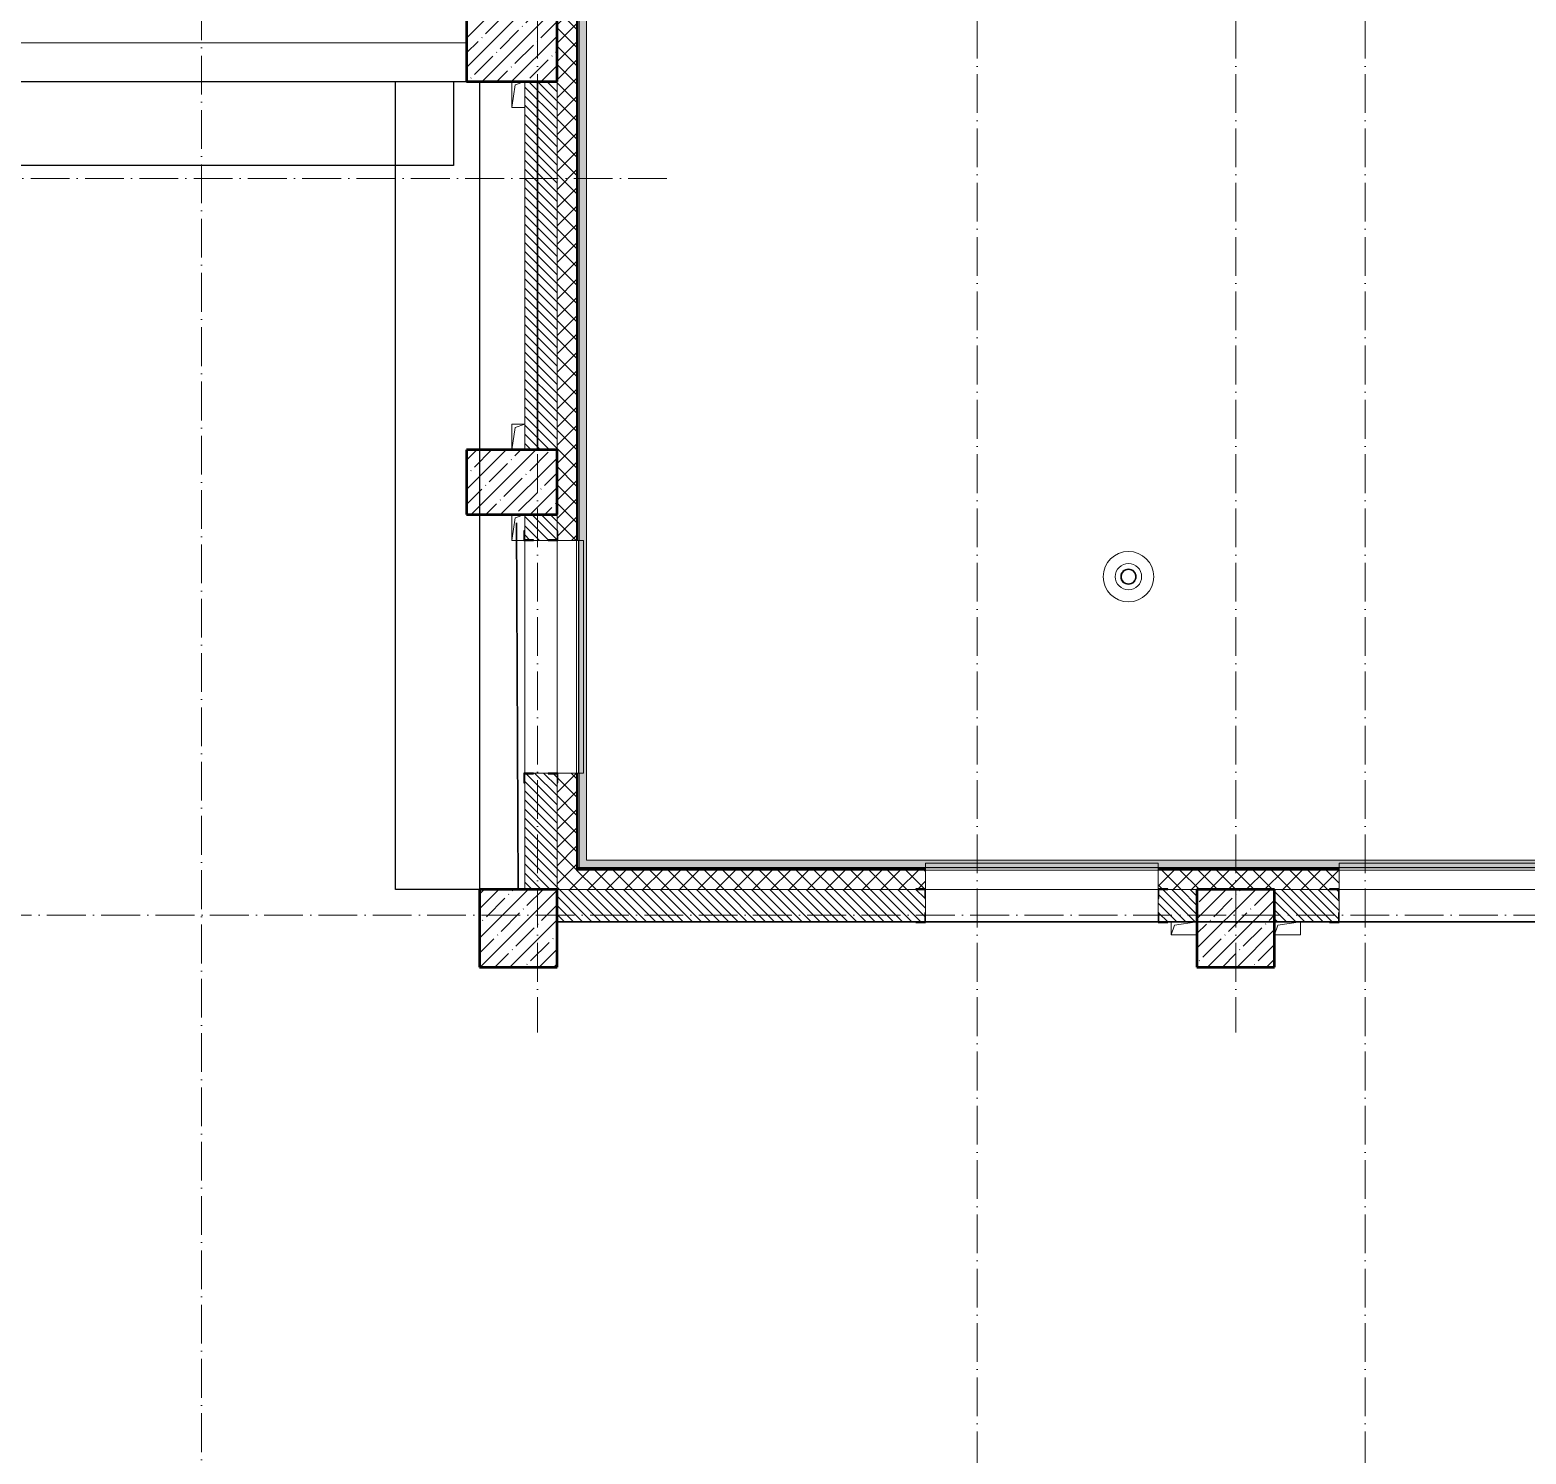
# Model space of a CAD drawing. Header units: millimetres. Extents: x -213536 to 1564669, y -45299 to 942238.
# Drawn here: x 563905 to 575478, y 634957 to 645975 of the extents above; entities that cross this region are included whole.
import ezdxf

# ---------------------------------------------------------------- set-up
doc = ezdxf.new("R2010")
doc.units = ezdxf.units.MM
doc.linetypes.add('50_200_ШТРИХ_1Т_ш5_п1_п1_', pattern=[700, 500, -100, 0, -100])
for name, color, linetype, lineweight in [('2.4) ПГП вычит ЖБбалки 0.4 м -', 24, 'Continuous', 30), ('3.1) ЖБ окна 1.2 м', 102, 'Continuous', 30), ('5) Швы', 2, 'Continuous', 30), ('A-GENM-____-MCUT', 7, 'Continuous', 25), ('A-GENM-____-OTLN', 7, 'Continuous', 9), ('A-GENM-____-OTLN-1', 7, 'Continuous', 25), ('A-GLAZ-____-OTLN', 7, 'Continuous', 9), ('A-WALL-____-MCUT', 7, 'Continuous', 13), ('A-WALL-____-MCUT-1', 7, 'Continuous', 9), ('A-WALL-____-OTLN', 7, 'Continuous', 9), ('A-WALL-____-PATT-1', 7, 'Continuous', 9), ('A-WALL-FNSH-MCUT-1', 7, 'Continuous', 9), ('I-WALL-____-OTLN', 7, 'Continuous', 9), ('S-COLS-____-MCUT', 7, 'Continuous', 50), ('S-COLS-____-OTLN', 7, 'Continuous', 9), ('S-GRID-____-OTLN-1', 7, '50_200_ШТРИХ_1Т_ш5_п1_п1_', 9)]:
    doc.layers.add(name, color=color, linetype=linetype, lineweight=lineweight)
doc.layers.add('A-GLAZ-____-OTLN-1', color=7, linetype='Continuous', lineweight=9, true_color=0xc0c0c0)
pattern_1 = [(45, (544282.64, 571544.04), (-70.71068, 70.71068), []), (135, (544282.64, 571544.04), (-70.71068, -70.71068), [])]
pattern_2 = [(135, (544282.637, 571544.04), (-35.35534, -35.35534), [])]

# ---------------------------------------------------------------- blocks, each defined once
blk = doc.blocks.new('BSC_Колонна _Прямоугольная - 600х600-V51-АР1_План отверстий 2 этажа в осях 1-64_Ю-ЯЯ')
at = {"layer": 'S-COLS-____-OTLN'}
h = blk.add_hatch(dxfattribs=at)
h.set_pattern_fill('FP_61', color=256, style=0, pattern_type=2)
h.set_pattern_definition([(45, (-28950, -67481.04), (-114.04925, 114.04925), []), (45, (-28835.95, -67481.04), (-114.04925, 114.04925), [201.613, -40.323, 3.353, -36.97])])
h.paths.add_polyline_path([(-300, -300), (300, -300), (300, 300), (-300, 300), (-300, 237)], flags=0)
at = {"layer": 'S-COLS-____-MCUT'}
for p, q in [((300, 300), (-300, 300)), ((-300, 300), (-300, -300)), ((300, -300), (300, 300)), ((-300, -300), (300, -300))]:
    blk.add_line(p, q, dxfattribs=at)
blk = doc.blocks.new('BSC_Колонна _Прямоугольная - 500х700-25976089-АР1_План отверстий 2 этажа в осях 1-64_Ю-ЯЯ')
at = {"layer": 'S-COLS-____-OTLN'}
h = blk.add_hatch(dxfattribs=at)
h.set_pattern_fill('FP_78', color=256, style=0, pattern_type=2)
h.set_pattern_definition([(315, (-74281.04, 23350), (114.04925, 114.04925), []), (315, (-74281.04, 23235.95), (114.04925, 114.04925), [201.613, -40.323, 3.353, -36.97])])
h.paths.add_polyline_path([(-250, -350), (250, -350), (250, 350), (-250, 350)], flags=0)
at = {"layer": 'S-COLS-____-MCUT'}
for p, q in [((250, 350), (-250, 350)), ((-250, 350), (-250, -350)), ((250, -350), (250, 350)), ((-250, -350), (250, -350))]:
    blk.add_line(p, q, dxfattribs=at)
blk = doc.blocks.new('BSC_Колонна _Прямоугольная - 500х700-V67-АР1_План отверстий 2 этажа в осях 1-64_Ю-ЯЯ')
at = {"layer": 'S-COLS-____-OTLN'}
h = blk.add_hatch(dxfattribs=at)
h.set_pattern_fill('FP_79', color=256, style=0, pattern_type=2)
h.set_pattern_definition([(315, (-70931.04, 23350), (114.04925, 114.04925), []), (315, (-70931.04, 23235.95), (114.04925, 114.04925), [201.613, -40.323, 3.353, -36.97])])
h.paths.add_polyline_path([(-250, -350), (250, -350), (250, 350), (-250, 350)], flags=0)
at = {"layer": 'S-COLS-____-MCUT'}
for p, q in [((250, 350), (-250, 350)), ((-250, 350), (-250, -350)), ((250, -350), (250, 350)), ((-250, -350), (250, -350))]:
    blk.add_line(p, q, dxfattribs=at)
blk = doc.blocks.new('BSC_Колонна _Прямоугольная - 600х600-V90-АР1_План отверстий 2 этажа в осях 1-64_Ю-ЯЯ')
at = {"layer": 'S-COLS-____-OTLN'}
h = blk.add_hatch(dxfattribs=at)
h.set_pattern_fill('FP_103', color=256, style=0, pattern_type=2)
h.set_pattern_definition([(45, (-23400, -67481.04), (-114.04925, 114.04925), []), (45, (-23285.95, -67481.04), (-114.04925, 114.04925), [201.613, -40.323, 3.353, -36.97])])
h.paths.add_polyline_path([(-300, -300), (300, -300), (300, 300), (-300, 300)], flags=0)
at = {"layer": 'S-COLS-____-MCUT'}
for p, q in [((300, 300), (-300, 300)), ((-300, 300), (-300, -300)), ((300, -300), (300, 300)), ((-300, -300), (300, -300))]:
    blk.add_line(p, q, dxfattribs=at)
blk = doc.blocks.new('Отлив_СКБ - Отлив витража_СФТК-31884011-АР1_План отверстий 2 этажа в осях 1-64_Ю-ЯЯ')
at = {"layer": 'A-GLAZ-____-OTLN-1'}
for points in [[(1800, 2), (1800, 37), (0, 37), (0, 2), (1715, 2)], [(1715, 0), (1800, 0), (1800, 2), (0, 2), (0, 0)]]:
    blk.add_hatch(color=256, dxfattribs=at).paths.add_polyline_path(points, flags=0)
at = {"layer": 'A-GLAZ-____-OTLN'}
for p, q in [((0, 3), (0, 37)), ((1800, 37), (0, 37)), ((0, 2), (1800, 2)), ((1800, 37), (1800, 3)), ((1800, 0), (0, 0))]:
    blk.add_line(p, q, dxfattribs=at)
blk = doc.blocks.new('Фахверк_СКБ_Уголок - 250_1500-27504248-АР1_План отверстий 2 этажа в осях 1-64_Ю-ЯЯ')
at = {"layer": 'A-GENM-____-MCUT'}
for p, q in [((200, 181), (125, 181)), ((125, 181), (125, 106)), ((131, 106), (131, 175)), ((131, 175), (200, 175)), ((200, 175), (200, 181)), ((125, 106), (131, 106)), ((131, -6), (125, -6)), ((125, -6), (125, -81)), ((125, -81), (200, -81)), ((131, -75), (131, -6)), ((200, -75), (131, -75)), ((200, -81), (200, -75))]:
    blk.add_line(p, q, dxfattribs=at)
blk = doc.blocks.new('Фахверк_СКБ_Уголок - 250_1500-27508688-АР1_План отверстий 2 этажа в осях 1-64_Ю-ЯЯ')
at = {"layer": 'A-GENM-____-MCUT'}
for p, q in [((200, 181), (125, 181)), ((125, 181), (125, 106)), ((131, 106), (131, 175)), ((131, 175), (200, 175)), ((200, 175), (200, 181)), ((125, 106), (131, 106)), ((131, -6), (125, -6)), ((125, -6), (125, -81)), ((125, -81), (200, -81)), ((131, -75), (131, -6)), ((200, -75), (131, -75)), ((200, -81), (200, -75))]:
    blk.add_line(p, q, dxfattribs=at)
blk = doc.blocks.new('Фахверк_СКБ_Уголок - 250_1500-27508690-АР1_План отверстий 2 этажа в осях 1-64_Ю-ЯЯ')
at = {"layer": 'A-GENM-____-MCUT'}
for p, q in [((125, 181), (50, 181)), ((50, 181), (50, 175)), ((50, 175), (119, 175)), ((119, 175), (119, 106)), ((125, 106), (125, 181)), ((119, 106), (125, 106)), ((119, -75), (50, -75)), ((50, -75), (50, -81)), ((50, -81), (125, -81)), ((125, -6), (119, -6)), ((119, -6), (119, -75)), ((125, -81), (125, -6))]:
    blk.add_line(p, q, dxfattribs=at)
blk = doc.blocks.new('Кровельный аэратор - 143_Кровельный аэратор-15605992-АР1_План отверстий 2 этажа в осях 1-64_Ю-ЯЯ')
at = {"layer": 'A-GENM-____-OTLN'}
for radius, start, end in [(195, 360, 180), (195, 180, 360), (102, 360, 180), (102, 180, 360), (60, 360, 180), (60, 180, 360), (55, 360, 180), (55, 180, 360)]:
    blk.add_arc((0, 0), radius, start, end, dxfattribs=at)
blk = doc.blocks.new('AR_Отверстие прямоугольное _в плите_ - AR_Отверстие прямоугольное _в плите_-V173-АР1_План отверстий 2 этажа в осях 1-64_Ю-ЯЯ')
at = {"layer": 'A-GENM-____-OTLN'}
for p, q in [((-100, 50), (-100, -50)), ((-100, -50), (-75, 25)), ((-75, 25), (100, 50)), ((-100, -50), (100, -50))]:
    blk.add_line(p, q, dxfattribs=at)
blk = doc.blocks.new('AR_Отверстие прямоугольное _в плите_ - AR_Отверстие прямоугольное _в плите_-V164-АР1_План отверстий 2 этажа в осях 1-64_Ю-ЯЯ')
at = {"layer": 'A-GENM-____-OTLN'}
for p, q in [((-100, -50), (-75, 25)), ((-75, 25), (100, 50)), ((100, -50), (100, 50)), ((-100, -50), (100, -50))]:
    blk.add_line(p, q, dxfattribs=at)
blk = doc.blocks.new('AR_Отверстие прямоугольное _в плите_ - AR_Отверстие прямоугольное _в плите_-V174-АР1_План отверстий 2 этажа в осях 1-64_Ю-ЯЯ')
at = {"layer": 'A-GENM-____-OTLN'}
for p, q in [((-50, 100), (-50, -100)), ((-50, -100), (-25, 75)), ((-25, 75), (50, 100)), ((-50, -100), (44, -100))]:
    blk.add_line(p, q, dxfattribs=at)
blk = doc.blocks.new('AR_Отверстие прямоугольное _в плите_ - AR_Отверстие прямоугольное _в плите_-V169-АР1_План отверстий 2 этажа в осях 1-64_Ю-ЯЯ')
at = {"layer": 'A-GENM-____-OTLN'}
for p, q in [((50, 100), (-50, 100)), ((-50, 100), (-50, -100)), ((-50, -100), (-25, 75)), ((-25, 75), (50, 100))]:
    blk.add_line(p, q, dxfattribs=at)
blk = doc.blocks.new('AR_Отверстие прямоугольное _в плите_ - AR_Отверстие прямоугольное _в плите_-V168-АР1_План отверстий 2 этажа в осях 1-64_Ю-ЯЯ')
at = {"layer": 'A-GENM-____-OTLN'}
for p, q in [((-50, 100), (-50, -100)), ((-50, -100), (-25, 75)), ((-25, 75), (50, 100)), ((-50, -100), (50, -100))]:
    blk.add_line(p, q, dxfattribs=at)
blk = doc.blocks.new('Отлив_СКБ1 - Отлив_Фасады на кровле-32719942-АР1_План отверстий 2 этажа в осях 1-64_Ю-ЯЯ')
at = {"layer": 'A-GLAZ-____-OTLN-1'}
blk.add_hatch(color=256, dxfattribs=at).paths.add_polyline_path([(18850, 170), (18850, 204), (20650, 204), (20650, 170), (21320, 170), (21320, 228), (228, 228), (170, 170), (2850, 170), (2850, 204), (4650, 204), (4650, 170), (6050, 170), (6050, 204), (7850, 204), (7850, 170), (9250, 170), (9250, 204), (11050, 204), (11050, 170), (12450, 170), (12450, 204), (14250, 204), (14250, 170), (15650, 170), (15650, 204), (17450, 204), (17450, 170), (18705, 170)], flags=0)
at = {"layer": 'A-GLAZ-____-OTLN'}
blk.add_line((21320, 228), (228, 228), dxfattribs=at)
blk = doc.blocks.new('Отлив_СКБ1 - Отлив_Фасады на кровле-32719945-АР1_План отверстий 2 этажа в осях 1-64_Ю-ЯЯ')
at = {"layer": 'A-GLAZ-____-OTLN-1'}
h = blk.add_hatch(color=256, dxfattribs=at)
h.paths.add_polyline_path([(17312, 170), (17254, 228), (9745, 228), (9745, 170), (14782, 170), (14782, 204), (16582, 204), (16582, 170), (17141, 170)], flags=0)
h.paths.add_polyline_path([(9682, 228), (9008, 228), (9008, 170), (9682, 170)], flags=0)
h.paths.add_polyline_path([(8945, 170), (8945, 228), (40, 228), (40, 170), (8666, 170)], flags=0)
h.paths.add_polyline_path([(18, 170), (18, 228), (2, 228), (2, 170)], flags=0)
at = {"layer": 'A-GLAZ-____-OTLN'}
for p, q in [((18, 228), (2, 228)), ((8945, 228), (40, 228)), ((9682, 228), (9008, 228)), ((17254, 228), (9745, 228))]:
    blk.add_line(p, q, dxfattribs=at)
blk = doc.blocks.new('2этаж')
at = {"layer": 'S-GRID-____-OTLN-1', "color": 251, "ltscale": 0.6, "true_color": 0x636466}
for p, q in [((7958.3, 549908.8), (7958.3, 525691.4)), ((11358.3, 549908.8), (11358.3, 511907.5)), ((13358.3, 549908.8), (13358.3, 525691.4)), ((14358.3, 549908.8), (14358.3, 511907.5)), ((5358.3, 549630.9), (5358.3, 511907.5)), ((8958.3, 532297), (-20260.4, 532297)), ((88482.7, 526597), (-20260.4, 526597))]:
    blk.add_line(p, q, dxfattribs=at)

msp = doc.modelspace()

# ---------------------------------------------------------------- hatches: boundary and pattern name
at = {"layer": 'A-WALL-____-PATT-1'}
h = msp.add_hatch(dxfattribs=at)
h.set_pattern_fill('FP_1', color=256, style=0, pattern_type=2)
h.set_pattern_definition(pattern_1)
h.paths.add_polyline_path([(567982.6, 639475.1), (568132.6, 639475.1), (568132.6, 640225.1), (567988.6, 640225.1), (567988.6, 640150.1), (567982.6, 640150.1), (567982.6, 640069.5)], flags=0)
h.paths.add_polyline_path([(568132.6, 642025.1), (568132.6, 647062.1), (568045.6, 647062.1), (568045.6, 647056.1), (567982.6, 647056.1), (567982.6, 642100.1), (567988.6, 642100.1), (567988.6, 642025.1), (568128.7, 642025.1)], flags=0)
h.paths.add_polyline_path([(567988.6, 647062.1), (567997.6, 647062.1), (567997.6, 647084.1), (567988.6, 647083.4)], flags=0)
h.paths.add_polyline_path([(567992.6, 647094.1), (567997.6, 647094.7), (567998.4, 647125.1), (568132.6, 647125.1), (568132.6, 647799.1), (567997.6, 647799.1), (567997.6, 647862.1), (567988.6, 647862.1), (567988.6, 647805.1), (567982.6, 647805.1), (567982.6, 647615.1), (568002.6, 647614.4), (568002.6, 647605.1), (567982.6, 647604.4), (567982.6, 647119.1), (567988.6, 647119.1), (567988.6, 647094.7), (567992.6, 647094.7)], flags=0)
h.paths.add_polyline_path([(568045.6, 647862.1), (568132.6, 647862.1), (568132.6, 657225.1), (567982.6, 657225.1), (567982.6, 647868.1), (568045.6, 647868.1)], flags=0)
h = msp.add_hatch(dxfattribs=at)
h.set_pattern_fill('FP_6', color=256, style=0, pattern_type=2)
h.set_pattern_definition(pattern_2)
h.paths.add_polyline_path([(567982.6, 642725.1), (567982.6, 645575.1), (567732.6, 645575.1), (567732.6, 642725.1)], flags=0)
h = msp.add_hatch(dxfattribs=at)
h.set_pattern_fill('FP_6', color=256, style=0, pattern_type=2)
h.set_pattern_definition(pattern_2)
h.paths.add_polyline_path([(567732.6, 639325.1), (567982.6, 639325.1), (567982.6, 640219.1), (567913.6, 640219.1), (567913.6, 640225.1), (567801.6, 640225.1), (567801.6, 640219.1), (567732.6, 640219.1), (567732.6, 640069.5)], flags=0)
h.paths.add_polyline_path([(567913.6, 642025.1), (567913.6, 642031.1), (567982.6, 642031.1), (567982.6, 642225.1), (567732.6, 642225.1), (567732.6, 642031.1), (567801.6, 642031.1), (567801.6, 642025.1)], flags=0)
h = msp.add_hatch(dxfattribs=at)
h.set_pattern_fill('FP_1', color=256, style=0, pattern_type=2)
h.set_pattern_definition(pattern_1)
h.paths.add_polyline_path([(589482.6, 639325.1), (589497.6, 639325.1), (589497.6, 639475.1), (588632.6, 639475.1), (588632.6, 639325.1), (589338.7, 639325.1)], flags=0)
h.paths.add_polyline_path([(585803.7, 639325.1), (586832.6, 639325.1), (586832.6, 639475.1), (585432.6, 639475.1), (585432.6, 639331.1), (585507.6, 639331.1), (585507.6, 639325.1)], flags=0)
h.paths.add_polyline_path([(583532.6, 639325.1), (583557.6, 639325.1), (583557.6, 639331.1), (583632.6, 639331.1), (583632.6, 639475.1), (582232.6, 639475.1), (582232.6, 639331.1), (582307.6, 639331.1), (582307.6, 639325.1), (583152.5, 639325.1)], flags=0)
h.paths.add_polyline_path([(579617.5, 639325.1), (580357.6, 639325.1), (580357.6, 639331.1), (580432.6, 639331.1), (580432.6, 639475.1), (579032.6, 639475.1), (579032.6, 639331.1), (579107.6, 639331.1), (579107.6, 639325.1)], flags=0)
h.paths.add_polyline_path([(577157.6, 639325.1), (577157.6, 639331.1), (577232.6, 639331.1), (577232.6, 639475.1), (575832.6, 639475.1), (575832.6, 639331.1), (575907.6, 639331.1), (575907.6, 639325.1), (576966.2, 639325.1)], flags=0)
h.paths.add_polyline_path([(573957.6, 639325.1), (573957.6, 639331.1), (574032.6, 639331.1), (574032.6, 639475.1), (572632.6, 639475.1), (572632.6, 639331.1), (572707.6, 639331.1), (572707.6, 639325.1), (573532.6, 639325.1)], flags=0)
h.paths.add_polyline_path([(570757.6, 639325.1), (570757.6, 639331.1), (570832.6, 639331.1), (570832.6, 639475.1), (567982.6, 639475.1), (567982.6, 639325.1), (569012.5, 639325.1)], flags=0)
h = msp.add_hatch(dxfattribs=at)
h.set_pattern_fill('FP_6', color=256, style=0, pattern_type=2)
h.set_pattern_definition(pattern_2)
h.paths.add_polyline_path([(572707.6, 639075.1), (572932.6, 639075.1), (572932.6, 639325.1), (572638.6, 639325.1), (572638.6, 639256.1), (572632.6, 639256.1), (572632.6, 639144.1), (572638.6, 639144.1), (572638.6, 639075.1)], flags=0)
h.paths.add_polyline_path([(570780, 639075.1), (570826.6, 639075.1), (570826.6, 639144.1), (570832.6, 639144.1), (570832.6, 639256.1), (570826.6, 639256.1), (570826.6, 639325.1), (567982.6, 639325.1), (567982.6, 639075.1), (570757.6, 639075.1)], flags=0)
h = msp.add_hatch(dxfattribs=at)
h.set_pattern_fill('FP_6', color=256, style=0, pattern_type=2)
h.set_pattern_definition(pattern_2)
h.paths.add_polyline_path([(576082.5, 639075.1), (576082.6, 639075.1), (576082.5, 639325.1), (575838.6, 639325.1), (575838.6, 639256.1), (575832.6, 639256.1), (575832.6, 639144.1), (575838.6, 639144.1), (575838.6, 639075.1), (575907.6, 639075.1)], flags=0)
h.paths.add_polyline_path([(574026.6, 639075.1), (574026.6, 639144.1), (574032.6, 639144.1), (574032.6, 639256.1), (574026.6, 639256.1), (574026.6, 639325.1), (573532.6, 639325.1), (573532.6, 639075.1), (573957.6, 639075.1)], flags=0)

# ---------------------------------------------------------------- linework, layer by layer
for points in [[(567182.6, 644925.1), (551682.6, 644925.1), (551682.6, 645575.1), (567182.6, 645575.1)], [(567382.6, 639325.1), (566732.6, 639325.1), (566732.6, 645575.1), (567382.6, 645575.1)]]:
    msp.add_lwpolyline(points, close=True)
at = {"layer": '2.4) ПГП вычит ЖБбалки 0.4 м -'}
msp.add_lwpolyline([(567832.6, 642725.1), (567832.6, 645575.1)], dxfattribs=at)
at = {"layer": '5) Швы', "lineweight": 30}
msp.add_lwpolyline([(567682.6, 639325.1), (567670.1, 642162.6)], dxfattribs=at)
at = {"layer": '5) Швы', "color": 2, "lineweight": 30}
msp.add_lwpolyline([(589482.6, 639075.1), (567982.6, 639075.1)], dxfattribs=at)
at = {"layer": 'A-WALL-____-MCUT'}
for p, q in [((567732.6, 645575.1), (567732.6, 642725.1)), ((567982.6, 645575.1), (567982.6, 642725.1)), ((567732.6, 642225.1), (567732.6, 642100.1)), ((567982.6, 642225.1), (567982.6, 642100.1)), ((567801.6, 642025.1), (567913.6, 642025.1)), ((567913.6, 640225.1), (567801.6, 640225.1)), ((567732.6, 640150.1), (567732.6, 639325.1)), ((567982.6, 640150.1), (567982.6, 639325.1)), ((570757.6, 639325.1), (567982.6, 639325.1)), ((572932.6, 639325.1), (572707.6, 639325.1)), ((573532.6, 639325.1), (573957.6, 639325.1)), ((570832.6, 639144.1), (570832.6, 639256.1)), ((572632.6, 639256.1), (572632.6, 639144.1)), ((574032.6, 639144.1), (574032.6, 639256.1)), ((567982.6, 639075.1), (570757.6, 639075.1)), ((572707.6, 639075.1), (572932.6, 639075.1)), ((573532.6, 639075.1), (573957.6, 639075.1))]:
    msp.add_line(p, q, dxfattribs=at)
at = {"layer": 'A-WALL-____-MCUT-1'}
for p, q in [((568132.6, 642025.1), (568132.6, 647062.1)), ((568138.6, 642025.1), (568138.6, 647062.1)), ((568144.6, 642025.1), (568144.6, 647062.1)), ((567988.6, 642025.1), (568132.6, 642025.1)), ((568132.6, 640225.1), (567988.6, 640225.1)), ((568132.6, 640225.1), (568132.6, 639475.1)), ((568138.6, 639475.1), (568138.6, 640225.1)), ((568144.6, 639475.1), (568144.6, 640225.1)), ((570832.6, 639487.1), (568132.6, 639487.1)), ((570832.6, 639481.1), (568132.6, 639481.1)), ((568132.6, 639475.1), (570832.6, 639475.1)), ((570832.6, 639331.1), (570832.6, 639475.1)), ((574032.6, 639487.1), (572632.6, 639487.1)), ((574032.6, 639481.1), (572632.6, 639481.1)), ((574032.6, 639475.1), (572632.6, 639475.1)), ((572632.6, 639475.1), (572632.6, 639331.1)), ((574032.6, 639331.1), (574032.6, 639475.1)), ((572932.6, 639325.1), (572932.6, 639325.1))]:
    msp.add_line(p, q, dxfattribs=at)
at = {"layer": 'A-WALL-____-OTLN'}
for p, q in [((567732.6, 640225.1), (567732.6, 642025.1)), ((567982.6, 640225.1), (567982.6, 642025.1)), ((567982.6, 642025.1), (567982.6, 640225.1)), ((568132.6, 640225.1), (568132.6, 642025.1)), ((570832.6, 639475.1), (572632.6, 639475.1)), ((574032.6, 639475.1), (575832.6, 639475.1)), ((572632.6, 639325.1), (570832.6, 639325.1)), ((575832.6, 639325.1), (574032.6, 639325.1)), ((572632.6, 639075.1), (570832.6, 639075.1)), ((575832.6, 639075.1), (574032.6, 639075.1))]:
    msp.add_line(p, q, dxfattribs=at)
at = {"layer": 'A-WALL-FNSH-MCUT-1'}
for p, q in [((568152.6, 642025.1), (568152.6, 647062.1)), ((568132.6, 642025.1), (568152.6, 642025.1)), ((568152.6, 640225.1), (568132.6, 640225.1)), ((568152.6, 639475.1), (568152.6, 640225.1)), ((570832.6, 639495.1), (568132.6, 639495.1)), ((570832.6, 639475.1), (570832.6, 639495.1)), ((574032.6, 639495.1), (572632.6, 639495.1)), ((572632.6, 639495.1), (572632.6, 639475.1)), ((574032.6, 639475.1), (574032.6, 639495.1))]:
    msp.add_line(p, q, dxfattribs=at)
at = {"layer": 'I-WALL-____-OTLN'}
msp.add_line((567282.6, 645875.1), (562482.6, 645875.1), dxfattribs=at)

# ---------------------------------------------------------------- block references
at = {"layer": '3.1) ЖБ окна 1.2 м'}
msp.add_blockref('2этаж', (559874.3, 112528.1), dxfattribs=at)
at = {"layer": 'A-GENM-____-OTLN'}
for name, p in [('AR_Отверстие прямоугольное _в плите_ - AR_Отверстие прямоугольное _в плите_-V168-АР1_План отверстий 2 этажа в осях 1-64_Ю-ЯЯ', (567682.6, 645475.1)), ('AR_Отверстие прямоугольное _в плите_ - AR_Отверстие прямоугольное _в плите_-V169-АР1_План отверстий 2 этажа в осях 1-64_Ю-ЯЯ', (567682.6, 642825.1)), ('AR_Отверстие прямоугольное _в плите_ - AR_Отверстие прямоугольное _в плите_-V174-АР1_План отверстий 2 этажа в осях 1-64_Ю-ЯЯ', (567682.6, 642125.1)), ('Кровельный аэратор - 143_Кровельный аэратор-15605992-АР1_План отверстий 2 этажа в осях 1-64_Ю-ЯЯ', (572402.6, 641745.1)), ('AR_Отверстие прямоугольное _в плите_ - AR_Отверстие прямоугольное _в плите_-V173-АР1_План отверстий 2 этажа в осях 1-64_Ю-ЯЯ', (572832.6, 639025.1)), ('AR_Отверстие прямоугольное _в плите_ - AR_Отверстие прямоугольное _в плите_-V164-АР1_План отверстий 2 этажа в осях 1-64_Ю-ЯЯ', (573632.6, 639025.1))]:
    msp.add_blockref(name, p, dxfattribs=at)
at = {"layer": 'A-GENM-____-OTLN-1'}
for name, p, rotation in [('Фахверк_СКБ_Уголок - 250_1500-27504248-АР1_План отверстий 2 этажа в осях 1-64_Ю-ЯЯ', (567907.6, 641900.1), 89.99999999999991), ('Фахверк_СКБ_Уголок - 250_1500-27504248-АР1_План отверстий 2 этажа в осях 1-64_Ю-ЯЯ', (567807.6, 640350.1), 269.9999999999999), ('Фахверк_СКБ_Уголок - 250_1500-27508688-АР1_План отверстий 2 этажа в осях 1-64_Ю-ЯЯ', (570957.6, 639250.1), 180), ('Фахверк_СКБ_Уголок - 250_1500-27508690-АР1_План отверстий 2 этажа в осях 1-64_Ю-ЯЯ', (572757.6, 639250.1), 180), ('Фахверк_СКБ_Уголок - 250_1500-27504248-АР1_План отверстий 2 этажа в осях 1-64_Ю-ЯЯ', (574157.6, 639250.1), 180)]:
    msp.add_blockref(name, p, dxfattribs=dict(at, rotation=rotation))
at = {"layer": 'A-GLAZ-____-OTLN'}
for name, p, rotation in [('Отлив_СКБ1 - Отлив_Фасады на кровле-32719945-АР1_План отверстий 2 этажа в осях 1-64_Ю-ЯЯ', (567982.6, 656807.1), 269.9999999999997), ('Отлив_СКБ - Отлив витража_СФТК-31884011-АР1_План отверстий 2 этажа в осях 1-64_Ю-ЯЯ', (568149.6, 642025.1), 269.9999999999995)]:
    msp.add_blockref(name, p, dxfattribs=dict(at, rotation=rotation))
for name, p in [('Отлив_СКБ1 - Отлив_Фасады на кровле-32719942-АР1_План отверстий 2 этажа в осях 1-64_Ю-ЯЯ', (567982.6, 639325.1)), ('Отлив_СКБ - Отлив витража_СФТК-31884011-АР1_План отверстий 2 этажа в осях 1-64_Ю-ЯЯ', (570832.6, 639492.1)), ('Отлив_СКБ - Отлив витража_СФТК-31884011-АР1_План отверстий 2 этажа в осях 1-64_Ю-ЯЯ', (574032.6, 639492.1))]:
    msp.add_blockref(name, p, dxfattribs=at)
at = {"layer": 'S-COLS-____-OTLN', "rotation": 89.9999999999999}
for name, p in [('BSC_Колонна _Прямоугольная - 500х700-25976089-АР1_План отверстий 2 этажа в осях 1-64_Ю-ЯЯ', (567632.6, 645825.1)), ('BSC_Колонна _Прямоугольная - 500х700-V67-АР1_План отверстий 2 этажа в осях 1-64_Ю-ЯЯ', (567632.6, 642475.1))]:
    msp.add_blockref(name, p, dxfattribs=at)
at = {"layer": 'S-COLS-____-OTLN'}
for name, p in [('BSC_Колонна _Прямоугольная - 600х600-V90-АР1_План отверстий 2 этажа в осях 1-64_Ю-ЯЯ', (567682.6, 639025.1)), ('BSC_Колонна _Прямоугольная - 600х600-V51-АР1_План отверстий 2 этажа в осях 1-64_Ю-ЯЯ', (573232.6, 639025.1))]:
    msp.add_blockref(name, p, dxfattribs=at)

doc.saveas('drawing.dxf')
